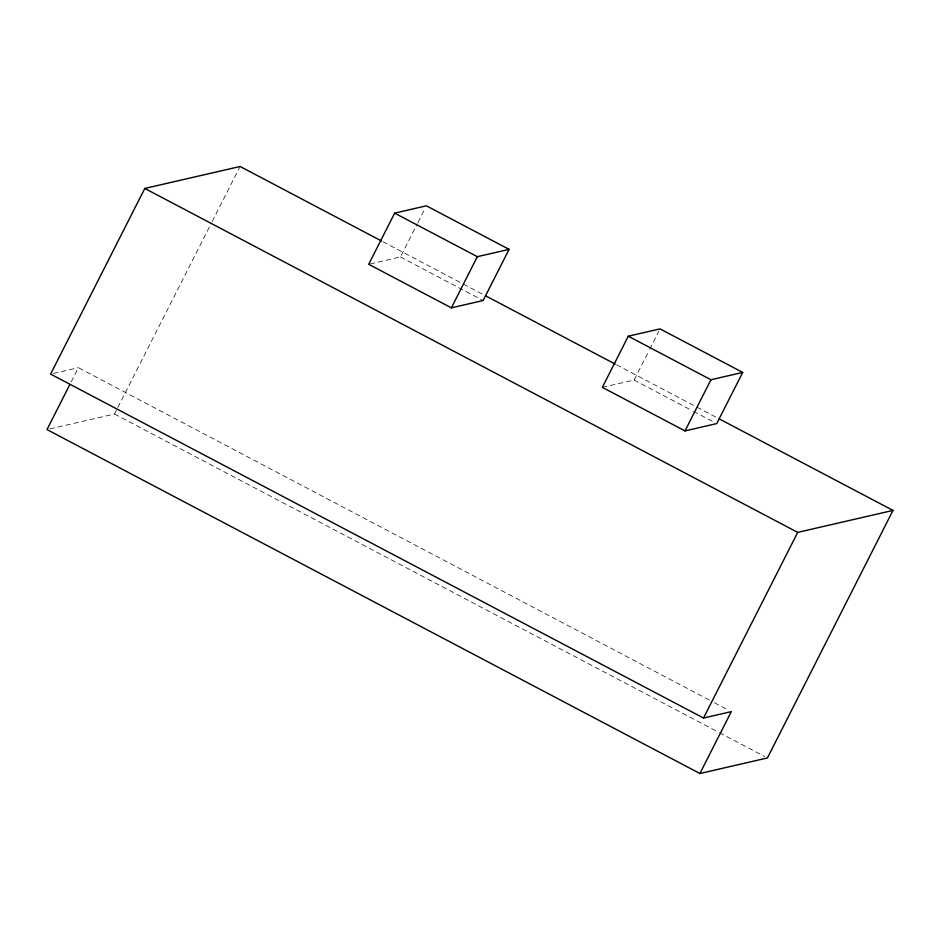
<?xml version="1.0" encoding="UTF-8"?>
<svg xmlns="http://www.w3.org/2000/svg" width="940" height="940" viewBox="0 0 940 940"><rect width="100%" height="100%" fill="white"/><g stroke="black" fill="none" stroke-linecap="round" stroke-linejoin="round"><path stroke-width="0.7" stroke-dasharray="4.7 3.53" d="M71.205 381.875L78.396 367.693L709.242 700.006M49.808 428.934L114.516 414.023L117.171 408.782M117.829 407.478L211.524 222.804M212.182 221.499L240.088 166.486M370.078 263.976L400.464 256.972L417.325 223.72M417.983 222.451L425.115 208.375M602.329 387.362L634.077 380.042L649.011 350.632M649.658 349.351L658.74 331.444M53.392 373.45L78.396 367.693M382.874 241.709L462.057 283.41M463.349 284.103L484.123 295.043M616.523 364.779L695.694 406.491M696.998 407.173L716.468 417.43M400.464 256.972L483.137 300.53M634.077 380.042L692.216 410.663M693.509 411.344L712.884 421.555M714.423 702.732L728.712 710.264M114.516 414.023L718.09 731.978M719.394 732.659L764.819 756.594"/><path stroke-width="1.41" d="M381.581 241.016L240.088 166.486L144.795 188.447L50.607 374.096L703.519 718.031L731.308 711.627L699.912 773.514L47 429.58L69.889 384.448M394.659 213.133L368.703 264.293L451.376 307.838L483.137 300.53L509.092 249.37L426.419 205.813L394.659 213.133L477.332 256.679L509.092 249.37M451.376 307.838L477.332 256.679M628.284 336.203L602.329 387.362L685.002 430.908L716.75 423.588L742.706 372.428L660.033 328.882L628.284 336.203L710.957 379.748L742.706 372.428M685.002 430.908L710.957 379.748M703.519 718.031L797.707 532.381L893 510.42L767.416 757.957L699.912 773.514M485.416 295.724L615.218 364.097M719.065 418.794L893 510.42M144.795 188.447L797.707 532.381"/></g></svg>
